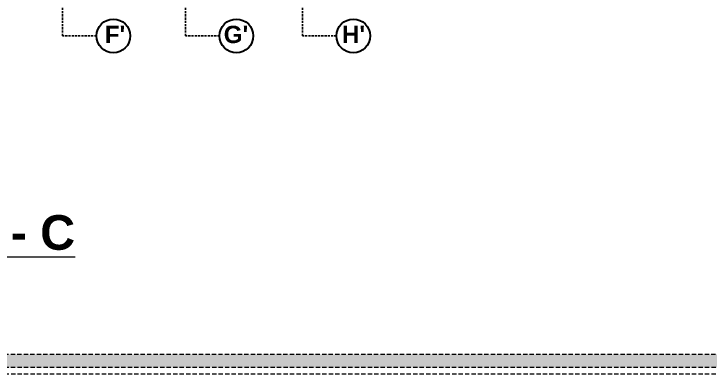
# Model space of a CAD drawing. Header units: millimetres. Extents: x 56222 to 3066687, y -650199 to -121287.
# Drawn here: x 141071.8 to 141232.8, y -185403.2 to -185319.9 of the extents above; entities that cross this region are included whole.
import ezdxf

# ---------------------------------------------------------------- set-up
doc = ezdxf.new("R2010")
doc.units = ezdxf.units.MM
doc.header["$MEASUREMENT"] = 0
doc.linetypes.add('00 . GROUND FLOOR$0$DASHED', pattern=[0.75, 0.5, -0.25])
doc.linetypes.add('DASHEDX2', pattern=[1.5, 1, -0.5])
for name, color, linetype, lineweight in [('DIM.', 250, 'Continuous', 13), ('Dimension', 10, 'DASHEDX2', 20), ('FURNITURE-1', 252, 'Continuous', 13)]:
    doc.layers.add(name, color=color, linetype=linetype, lineweight=lineweight)
doc.styles.get("Standard").update_dxf_attribs({"font": 'arial.ttf', "height": 6})

msp = doc.modelspace()

# ---------------------------------------------------------------- hatches: boundary and pattern name
at = {"layer": 'Dimension', "true_color": 0xd39e00}
h = msp.add_hatch(color=42, dxfattribs=at)
h.paths.add_polyline_path([(140986.15, -185097.29), (140986.15, -185401.68), (141418.59, -185401.68), (141418.59, -185097.29)])
h.paths.add_polyline_path([(140989.19, -185100.33), (141415.55, -185100.33), (141415.55, -185398.64), (140989.19, -185398.64)], flags=16)

# ---------------------------------------------------------------- linework, layer by layer
at = {"layer": 'Dimension', "color": 42, "true_color": 0xd39e00, "elevation": 0.13}
for points in [[(140984.63, -185095.78), (141420.1, -185095.78), (141420.1, -185403.19), (140984.63, -185403.19)], [(140986.15, -185097.29), (141418.59, -185097.29), (141418.59, -185401.68), (140986.15, -185401.68)], [(140989.19, -185100.33), (141415.55, -185100.33), (141415.55, -185398.64), (140989.19, -185398.64)]]:
    msp.add_lwpolyline(points, close=True, dxfattribs=at)
at = {"layer": 'FURNITURE-1', "color": 252, "linetype": '00 . GROUND FLOOR$0$DASHED', "lineweight": 25, "true_color": 0x939598, "elevation": 0.13}
for points in [[(141090.88, -185325.02), (141083.04, -185325.02), (141083.04, -185301.93)], [(141119.34, -185325.02), (141111.49, -185325.02), (141111.49, -185301.93)], [(141146.37, -185325.02), (141138.53, -185325.02), (141138.53, -185301.93)]]:
    msp.add_lwpolyline(points, dxfattribs=at)
at = {"layer": 'FURNITURE-1', "color": 1, "linetype": 'ByBlock', "lineweight": 30}
for centre in [(141094.77, -185325.02, 0.13), (141123.23, -185325.02, 0.13), (141150.26, -185325.02, 0.13)]:
    msp.add_circle(centre, 3.9, dxfattribs=at)

# ---------------------------------------------------------------- texts
at = {"layer": 'DIM.', "color": 1}
for s, width, gutter_width, insert, char_height, attachment_point in [("{\\fArial|b1|i0|c0|p34;F'}", 81.8757, 1.13, (141097.52, -185322.68, 0.13), 4, 3), ("{\\fArial|b1|i0|c0|p34;G'}", 81.8757, 1.13, (141125.97, -185322.68, 0.13), 4, 3), ("{\\fArial|b1|i0|c0|p34;H'}", 81.8757, 1.13, (141153, -185322.68, 0.13), 4, 3), ('{\\fArial|b1|i0|c0|p34;\\LELEVATION - C}', 111.5588, 1, (141003.97, -185366.46, 0.13), 8, 1)]:
    msp.add_mtext_dynamic_manual_height_columns(s, width=width, gutter_width=gutter_width, heights=[0], dxfattribs=dict(at, insert=insert, char_height=char_height, attachment_point=attachment_point))

doc.saveas('drawing.dxf')
